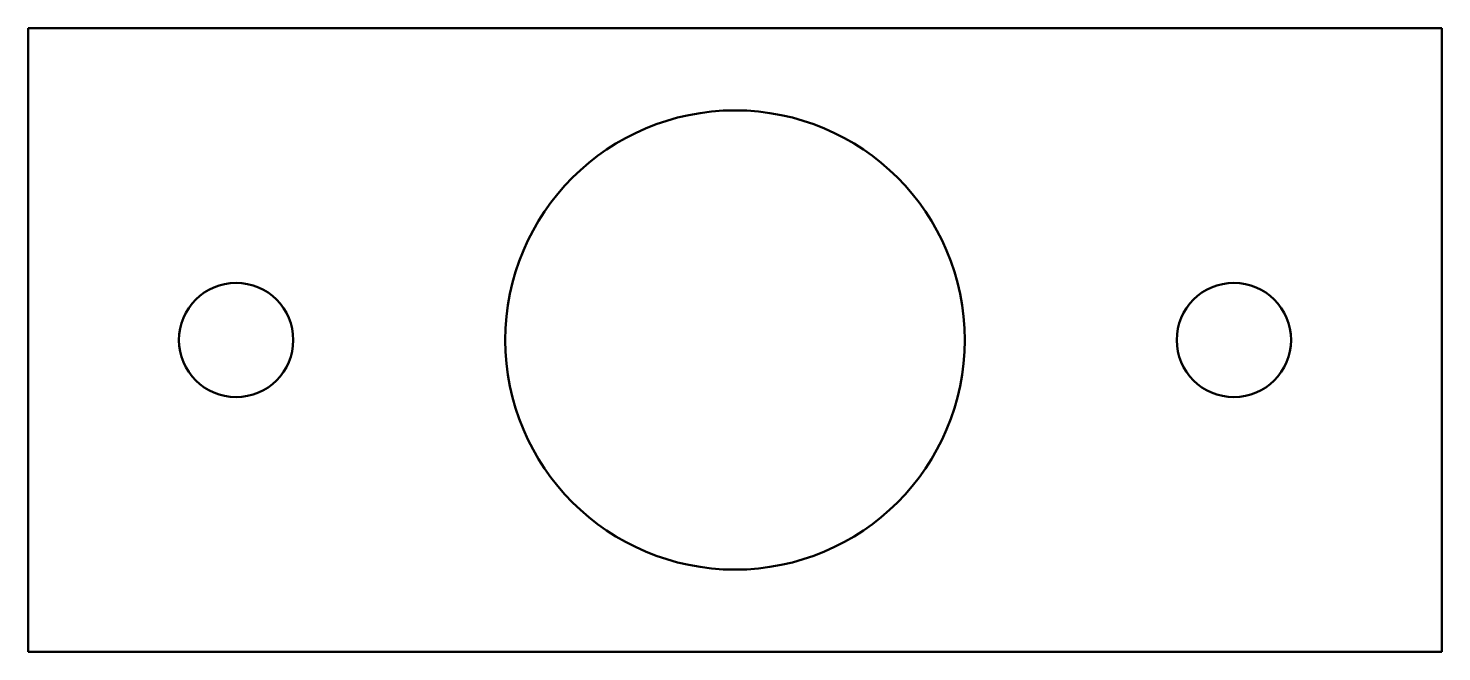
# Model space of a CAD drawing. Header units: millimetres. Extents: x -68 to 68, y -30 to 30.
import ezdxf

# ---------------------------------------------------------------- set-up
doc = ezdxf.new("R2010")
doc.units = ezdxf.units.MM
doc.layers.add('CUT', color=1, linetype='Continuous', lineweight=50)

msp = doc.modelspace()

# ---------------------------------------------------------------- linework, layer by layer
at = {"layer": 'CUT'}
for p, q in [((-68, 30), (-68, -30)), ((68, 30), (-68, 30)), ((68, -30), (68, 30)), ((-68, -30), (68, -30))]:
    msp.add_line(p, q, dxfattribs=at)
for centre, radius in [((0, 0), 22.1), ((-48, 0), 5.5), ((48, 0), 5.5)]:
    msp.add_circle(centre, radius, dxfattribs=at)

doc.saveas('drawing.dxf')
